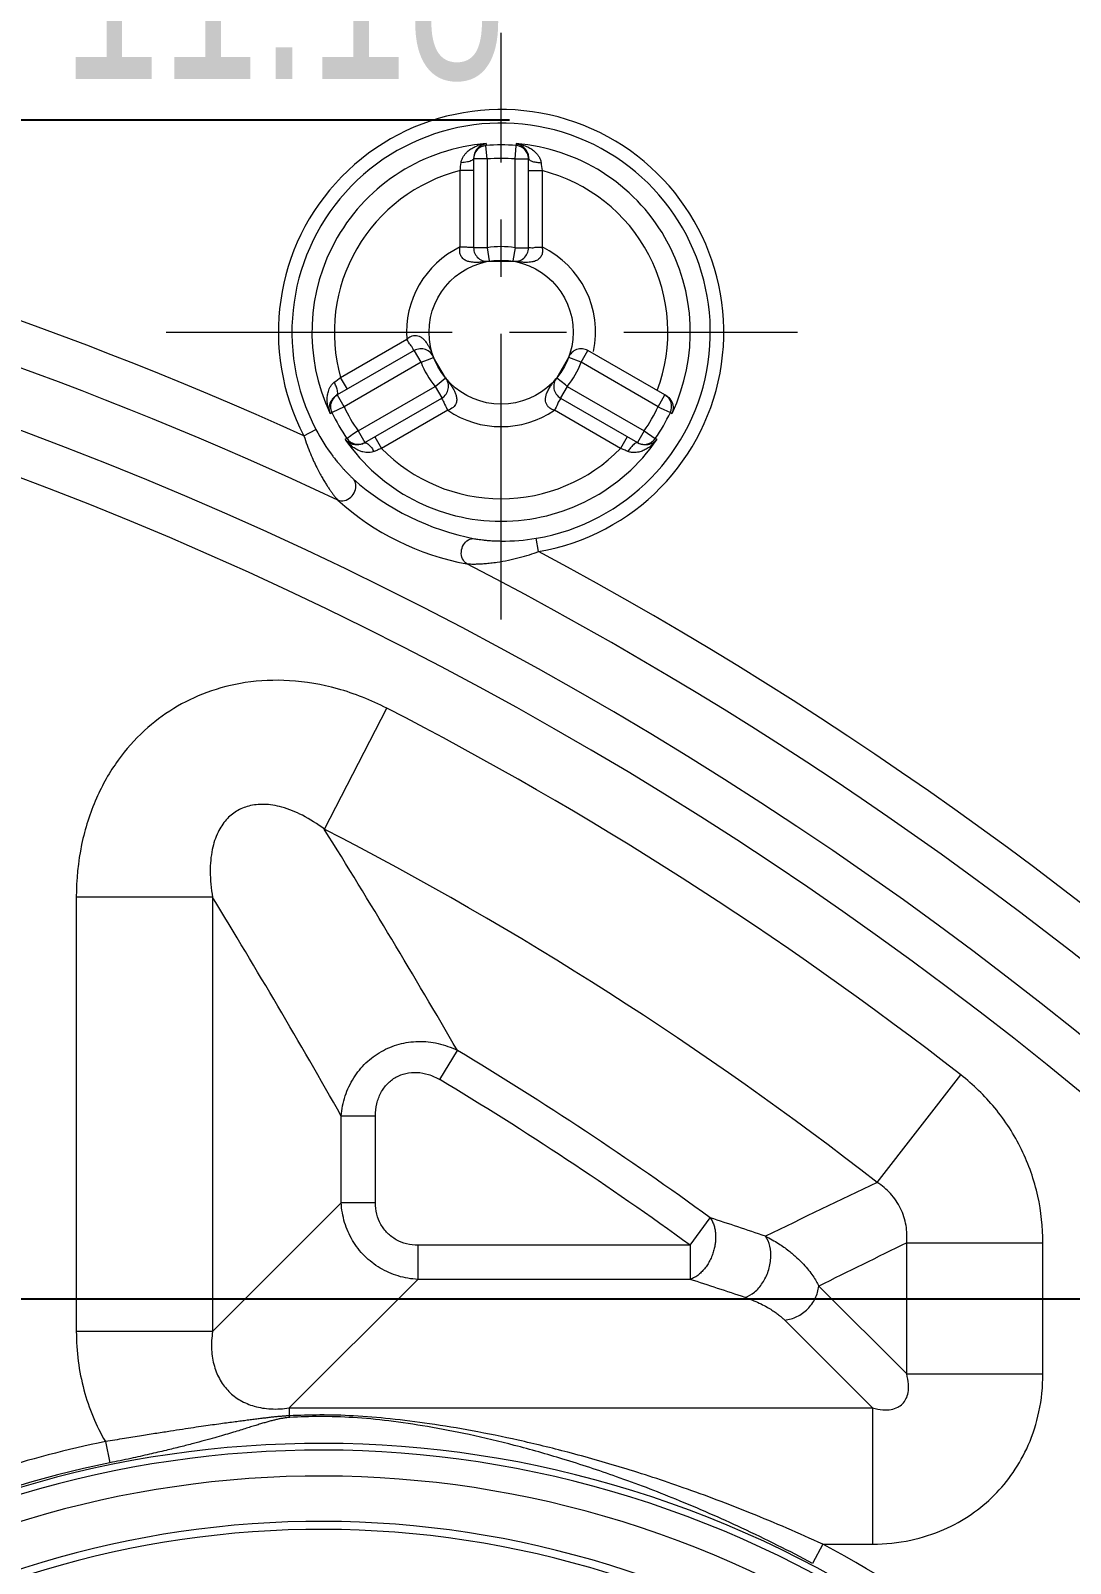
# Model space of a CAD drawing. Header units: millimetres. Extents: x 5536 to 6151, y 463 to 893.
# Drawn here: x 5769.21 to 5792.3, y 698.11 to 732.17 of the extents above; entities that cross this region are included whole.
import ezdxf

# ---------------------------------------------------------------- set-up
doc = ezdxf.new("R2010")
doc.units = ezdxf.units.MM
doc.header["$LTSCALE"] = 0.2
doc.linetypes.add('CENTER', pattern=[50.8, 31.75, -6.35, 6.35, -6.35])
doc.layers.get('0').update_dxf_attribs({"lineweight": 18})
doc.layers.add('poumianxian', color=2, linetype='Continuous', lineweight=18)
doc.layers.add('图层1', color=1, linetype='CENTER', lineweight=18)
doc.styles.add('標準', font='', dxfattribs={"width": 0.667})
doc.styles.get('標準').set_extended_font_data('pmingliu')
doc.dimstyles.new('11111111111', dxfattribs={"dimtxt": 4.5, "dimasz": 4.5, "dimexe": 1.25, "dimexo": 0.625, "dimtad": 1, "dimtoh": 1, "dimdsep": 46, "dimtxsty": '標準', "dimblk": '_CAXARROW', "dimcen": 0, "dimdle": 9, "dimclrd": 6, "dimclre": 6, "dimclrt": 2, "dimadec": 0, "dimazin": 0, "dimtfac": 0.707107, "dimtofl": 0, "dimtmove": 2, "dimatfit": 3, "dimfxl": 0, "dimfrac": 2, "dimtolj": 1, "dimarcsym": 0})
doc.dimstyles.new('222222', dxfattribs={"dimtxt": 4.5, "dimasz": 4.5, "dimexe": 1.25, "dimexo": 0.625, "dimtad": 1, "dimdsep": 46, "dimtxsty": '標準', "dimblk": '_CAXARROW', "dimcen": 0, "dimdle": 9, "dimclrd": 6, "dimclre": 6, "dimclrt": 2, "dimadec": 0, "dimazin": 0, "dimtfac": 0.707107, "dimtofl": 0, "dimtmove": 2, "dimatfit": 3, "dimfxl": 0, "dimfrac": 2, "dimtolj": 1, "dimarcsym": 0})
doc.dimstyles.new('ISO-25', dxfattribs={"dimtxt": 2.5, "dimasz": 2.5, "dimexe": 1.25, "dimexo": 0.625, "dimtad": 1, "dimdsep": 46, "dimtxsty": 'Standard', "dimblk": '_CAXARROW', "dimcen": 0, "dimdle": 5, "dimclrd": 4, "dimclre": 4, "dimclrt": 3, "dimadec": 0, "dimazin": 0, "dimtfac": 0.707107, "dimtofl": 0, "dimtmove": 2, "dimatfit": 3, "dimfxl": 0, "dimfrac": 2, "dimarcsym": 0})

# ---------------------------------------------------------------- blocks, each defined once
blk = doc.blocks.new('*X4')
at = {"layer": 'poumianxian'}
blk.add_hatch(color=6, dxfattribs=at).paths.add_polyline_path([(5815.182, 723.919), (5816.22, 722.836), (5812.452, 720.263)], flags=0)
at = {"layer": 'poumianxian', "color": 6, "lineweight": -2}
blk.add_line((5838.466, 745.204), (5815.701, 723.377), dxfattribs=at)
at = {"layer": 'poumianxian', "insert": (5828.219, 739.866), "char_height": 4.5, "width": 64.97647, "attachment_point": 5, "rotation": 43.7937, "style": '標準'}
blk.add_mtext('\\T1.004;%%C201.68%%P0.5', dxfattribs=at)
blk = doc.blocks.new('_CAXARROW')
blk.add_hatch(color=0).paths.add_polyline_path([(0, 0), (-1, 0.125), (-1, -0.125)], flags=0)
blk = doc.blocks.new('*X11')
at = {"layer": 'poumianxian'}
for points in [[(5855.245, 699.493), (5856.745, 699.493), (5855.995, 703.993)], [(5855.245, 648.974), (5856.745, 648.974), (5855.995, 644.474)]]:
    blk.add_hatch(color=6, dxfattribs=at).paths.add_polyline_path(points, flags=0)
at = {"layer": 'poumianxian', "color": 6, "lineweight": -2}
for p, q in [((5747.689, 703.993), (5857.245, 703.993)), ((5855.995, 699.493), (5855.995, 648.974)), ((5747.177, 644.474), (5857.245, 644.474))]:
    blk.add_line(p, q, dxfattribs=at)
at = {"layer": 'poumianxian', "color": 2, "insert": (5852.728, 674.233), "char_height": 4.5, "width": 49.57878, "attachment_point": 5, "rotation": 90, "style": '標準'}
blk.add_mtext('\\T1.004;59.52%%P0.3', dxfattribs=at)
blk = doc.blocks.new('*X36')
at = {"layer": 'poumianxian'}
for points in [[(5758.661, 730.941), (5758.661, 729.441), (5754.161, 730.191)], [(5760.838, 730.941), (5760.838, 729.441), (5765.338, 730.191)]]:
    blk.add_hatch(color=6, dxfattribs=at).paths.add_polyline_path(points, flags=0)
at = {"layer": 'poumianxian', "color": 6, "lineweight": -2}
for p, q in [((5754.161, 738.176), (5754.161, 728.941)), ((5765.338, 738.271), (5765.338, 728.941)), ((5758.661, 730.191), (5760.838, 730.191)), ((5765.338, 730.191), (5779.848, 730.191))]:
    blk.add_line(p, q, dxfattribs=at)
at = {"layer": 'poumianxian', "color": 2, "insert": (5774.843, 733.321), "char_height": 4.5, "width": 26.26613, "attachment_point": 5, "style": '標準'}
blk.add_mtext('\\T1.004;11.18', dxfattribs=at)
blk = doc.blocks.new('*X37')
at = {"layer": 'poumianxian'}
for points in [[(5805.644, 749.093), (5807.144, 749.093), (5806.394, 744.593)], [(5805.644, 733.426), (5807.144, 733.426), (5806.394, 737.926)]]:
    blk.add_hatch(color=6, dxfattribs=at).paths.add_polyline_path(points, flags=0)
at = {"layer": 'poumianxian', "color": 6, "lineweight": -2}
for p, q in [((5806.394, 749.093), (5806.394, 769.1)), ((5761.618, 744.593), (5807.644, 744.593)), ((5762.745, 737.926), (5807.644, 737.926)), ((5806.394, 733.426), (5806.394, 728.926))]:
    blk.add_line(p, q, dxfattribs=at)
at = {"layer": 'poumianxian', "color": 2, "insert": (5803.156, 761.347), "char_height": 4.5, "width": 42.76237, "attachment_point": 5, "rotation": 90, "style": '標準'}
blk.add_mtext('\\T1.004;6.67%%P0.1', dxfattribs=at)
blk = doc.blocks.new('*X78')
at = {"layer": 'poumianxian'}
blk.add_hatch(color=6, dxfattribs=at).paths.add_polyline_path([(5827.51, 710.522), (5828.348, 709.277), (5824.196, 707.386)], flags=0)
at = {"layer": 'poumianxian', "color": 6, "lineweight": -2}
blk.add_line((5850.063, 724.801), (5827.929, 709.899), dxfattribs=at)
at = {"layer": 'poumianxian', "color": 2, "insert": (5839.054, 721.293), "char_height": 4.5, "width": 64.97647, "attachment_point": 5, "rotation": 33.95, "style": '標準'}
blk.add_mtext('\\T1.004;%%C203.82%%P0.5', dxfattribs=at)

msp = doc.modelspace()

# ---------------------------------------------------------------- linework, layer by layer
for p, q in [((5779.325, 729.615), (5779.326, 729.621)), ((5779.35, 729.322), (5779.325, 729.615)), ((5779.326, 729.663), (5779.326, 729.621)), ((5779.971, 729.322), (5779.995, 729.615)), ((5779.995, 729.663), (5779.995, 729.621)), ((5779.05, 729.322), (5779.05, 727.348)), ((5779.35, 729.322), (5779.055, 729.322)), ((5779.35, 729.322), (5779.35, 727.348)), ((5779.971, 727.348), (5779.971, 729.322)), ((5779.971, 729.322), (5780.271, 729.322)), ((5780.271, 727.348), (5780.271, 729.322)), ((5778.75, 727.366), (5778.75, 729.063)), ((5779.05, 729.063), (5778.75, 729.063)), ((5780.271, 729.063), (5780.571, 729.063)), ((5780.571, 729.063), (5780.571, 727.366)), ((5779.35, 727.348), (5779.054, 727.348)), ((5779.35, 727.348), (5779.399, 727.056)), ((5779.971, 727.348), (5779.925, 727.056)), ((5779.971, 727.348), (5780.267, 727.348)), ((5779.399, 727.052), (5779.922, 727.052)), ((5779.925, 727.056), (5779.922, 727.052)), ((5776.097, 724.468), (5777.567, 725.316)), ((5777.732, 725.065), (5776.023, 724.078)), ((5777.882, 724.805), (5777.734, 725.062)), ((5777.882, 724.805), (5778.025, 724.859)), ((5778.025, 724.859), (5778.158, 724.911)), ((5778.158, 724.911), (5778.163, 724.911)), ((5778.424, 724.458), (5778.163, 724.911)), ((5781.158, 724.911), (5780.897, 724.458)), ((5781.439, 724.805), (5781.162, 724.909)), ((5781.439, 724.805), (5781.589, 725.065)), ((5783.299, 724.078), (5781.589, 725.065)), ((5777.882, 724.805), (5776.173, 723.818)), ((5783.149, 723.818), (5781.439, 724.805)), ((5776.247, 724.208), (5776.097, 724.468)), ((5776.483, 723.281), (5778.193, 724.268)), ((5778.193, 724.268), (5778.421, 724.455)), ((5778.193, 724.268), (5778.341, 724.011)), ((5780.899, 724.454), (5780.897, 724.458)), ((5781.09, 724.303), (5780.899, 724.454)), ((5781.129, 724.268), (5780.981, 724.011)), ((5781.129, 724.268), (5781.09, 724.303)), ((5781.129, 724.268), (5782.838, 723.281)), ((5776.173, 723.818), (5775.907, 723.692)), ((5776.173, 723.818), (5776.025, 724.074)), ((5776.633, 723.021), (5778.343, 724.008)), ((5780.979, 724.008), (5782.688, 723.021)), ((5783.149, 723.818), (5783.299, 724.078)), ((5783.149, 723.818), (5783.194, 723.794)), ((5775.866, 723.669), (5775.902, 723.69)), ((5778.477, 723.739), (5777.008, 722.891)), ((5782.314, 722.891), (5780.844, 723.739)), ((5783.194, 723.794), (5783.42, 723.69)), ((5783.42, 723.69), (5783.456, 723.669)), ((5775.283, 723.171), (5775.548, 723.31)), ((5776.326, 723.171), (5776.242, 723.113)), ((5776.361, 723.196), (5776.326, 723.171)), ((5776.483, 723.281), (5776.361, 723.196)), ((5776.483, 723.281), (5776.631, 723.024)), ((5776.858, 723.15), (5777.008, 722.891)), ((5782.464, 723.15), (5782.314, 722.891)), ((5782.838, 723.281), (5782.691, 723.024)), ((5782.838, 723.281), (5783.08, 723.114)), ((5776.236, 723.11), (5776.2, 723.09)), ((5776.242, 723.113), (5776.236, 723.11)), ((5783.122, 723.09), (5783.085, 723.11)), ((5780.494, 720.597), (5780.443, 720.893)), ((5775.735, 714.428), (5777.121, 717.117)), ((5770.227, 712.915), (5770.227, 703.268)), ((5773.253, 712.915), (5770.227, 712.915)), ((5773.253, 712.915), (5773.253, 703.268)), ((5778.3, 708.863), (5778.689, 709.511)), ((5788.012, 706.579), (5789.871, 708.966)), ((5776.111, 706.126), (5776.111, 708.052)), ((5776.868, 708.052), (5776.111, 708.052)), ((5776.868, 706.126), (5776.868, 708.052)), ((5776.111, 706.126), (5773.253, 703.268)), ((5776.868, 706.126), (5776.111, 706.126)), ((5783.86, 705.181), (5784.305, 705.792)), ((5777.813, 705.181), (5777.813, 704.424)), ((5783.86, 705.181), (5777.813, 705.181)), ((5783.86, 705.181), (5783.86, 704.424)), ((5788.669, 702.322), (5788.669, 705.236)), ((5788.669, 705.236), (5791.694, 705.236)), ((5791.694, 702.322), (5791.694, 705.236)), ((5777.813, 704.424), (5774.955, 701.566)), ((5783.86, 704.424), (5777.813, 704.424)), ((5786.717, 704.274), (5788.669, 702.322)), ((5785.96, 703.518), (5787.912, 701.566)), ((5773.253, 703.268), (5770.227, 703.268)), ((5788.669, 702.322), (5791.694, 702.322)), ((5774.955, 701.566), (5774.955, 701.391)), ((5774.955, 701.566), (5787.912, 701.566)), ((5787.912, 701.566), (5787.912, 698.54)), ((5770.872, 700.819), (5770.969, 700.346)), ((5786.804, 698.54), (5786.578, 698.113)), ((5786.804, 698.54), (5787.912, 698.54))]:
    msp.add_line(p, q)
msp.add_circle((5779.661, 725.474), 1.6)
for centre, radius, start, end in [((5739.661, 650.474), 100.358, 48.65438, 78.31874), ((5739.661, 650.474), 100.058, 48.65035, 78.29445), ((5739.661, 650.474), 101.608, 285.36306, 61.55753), ((5739.661, 650.474), 101.908, 285.36306, 61.55753), ((5739.661, 650.474), 100.842, 285.48267, 61.32151), ((5739.661, 650.474), 100.543, 285.48267, 61.32151), ((5739.661, 644.474), 86.384, 65.64638, 114.35361), ((5779.661, 725.474), 4.947, 279.6936, 207.7434), ((5779.661, 725.474), 4.647, 279.6936, 207.7436), ((5739.661, 644.474), 85.399, 64.78996, 88.86889), ((5779.661, 725.474), 4.203, 94.5625, 205.4375), ((5779.348, 729.322), 0.298, 94.5824, 179.9669), ((5779.379, 729.342), 0.325, 115.9694, 175.2873), ((5779.403, 728.898), 0.768, 106.888, 110.249), ((5779.409, 728.879), 0.788, 95.9863, 106.8687), ((5779.661, 725.474), 4.161, 85.3882, 94.6118), ((5779.661, 725.474), 4.203, 334.5625, 85.4375), ((5779.971, 729.324), 0.298, 76.9161, 85.361), ((5779.661, 725.474), 3.861, 85.3882, 94.6118), ((5779.973, 729.322), 0.299, 0.0112, 6.0052), ((5779.661, 725.474), 3.703, 104.2336, 195.7657), ((5767.929, 730.554), 10.924, 352.1558, 353.0946), ((5780.569, 730.034), 0.794, 264.9751, 268.5237), ((5791.116, 730.518), 10.644, 186.8931, 187.8565), ((5779.661, 725.474), 3.703, 339.489, 75.7657), ((5739.661, 644.474), 84.082, 2.75328, 87.82582), ((5739.661, 644.474), 83.097, 2.75328, 87.82582), ((5779.661, 725.474), 2.1, 115.6931, 184.307), ((5779.35, 727.348), 0.3, 180, 279.4039), ((5779.661, 725.474), 1.9, 80.5961, 99.4039), ((5779.971, 727.348), 0.3, 260.5961, 0), ((5779.661, 725.474), 2.1, 348.1456, 64.3069), ((5777.882, 724.805), 0.3, 20.5961, 120), ((5781.439, 724.805), 0.3, 60, 159.4039), ((5779.661, 725.474), 1.9, 200.5961, 219.4039), ((5779.661, 725.474), 1.9, 320.5961, 339.4039), ((5769.565, 732.872), 10.644, 306.8931, 307.8565), ((5775.257, 723.98), 0.794, 24.9751, 28.5237), ((5778.193, 724.268), 0.3, 300, 39.4039), ((5781.129, 724.268), 0.3, 140.5961, 240), ((5776.172, 723.819), 0.3, 120.0385, 188.9065), ((5779.661, 725.474), 3.861, 205.3882, 214.6118), ((5779.661, 725.474), 3.861, 325.3882, 334.6118), ((5783.149, 723.818), 0.3, 334.5885, 59.9833), ((5779.661, 725.474), 4.161, 205.3882, 214.6118), ((5779.661, 725.474), 2.1, 235.6928, 304.3069), ((5779.661, 725.474), 4.161, 325.3882, 334.6118), ((5779.353, 725.314), 4.301, 207.7682, 217.0871), ((5779.661, 725.474), 4.203, 214.5625, 325.4375), ((5776.484, 723.279), 0.298, 214.5824, 299.9677), ((5776.459, 723.292), 0.322, 289.2876, 299.9599), ((5776.165, 722.407), 0.794, 31.4764, 35.0249), ((5781.342, 712.264), 11.477, 112.6711, 113.0841), ((5780.98, 713.13), 10.538, 112.1465, 112.6699), ((5779.661, 725.474), 3.703, 224.2336, 315.7664), ((5778.443, 713.374), 10.274, 67.3751, 67.8651), ((5777.93, 712.151), 11.6, 66.9133, 67.3634), ((5783.156, 722.407), 0.794, 144.9751, 148.5237), ((5782.838, 723.28), 0.3, 240.0316, 300.9785), ((5782.864, 723.294), 0.324, 240.0865, 257.354), ((5780.126, 726.416), 5.631, 228.219, 259.2182), ((5779.971, 726.102), 5.876, 227.949, 259.488), ((5779.721, 725.13), 4.298, 269.1956, 279.6722), ((5739.661, 644.474), 86.384, 1.13097, 61.7908), ((5739.661, 644.474), 85.399, 1.13094, 62.64721), ((5739.661, 644.474), 81.734, 52.09776, 62.72081), ((5625.011, 620.512), 177.589, 30.07635, 31.92707), ((5739.661, 644.474), 78.708, 52.09772, 62.72083), ((5623.923, 621.866), 174.898, 29.52351, 31.37166), ((5739.661, 644.474), 75.849, 53.94255, 59.03252), ((5739.661, 644.474), 75.093, 53.94255, 59.03251), ((5942.328, 383.722), 357.841, 115.54642, 115.98702), ((5734.639, 554.707), 159.04, 71.33599, 71.80265), ((5942.383, 390.79), 350.006, 116.05134, 116.40759), ((5734.779, 553.63), 158.581, 71.50714, 71.97095), ((5775.661, 677.474), 23.304, 0, 205), ((5775.661, 677.474), 23.832, 101.5914, 114.1031), ((5775.661, 677.474), 23.349, 101.5918, 190.8017), ((5775.661, 677.474), 23.155, 0, 205), ((5775.661, 677.474), 22.578, 0, 205), ((5775.661, 677.474), 21.57, 0, 205), ((5775.661, 677.474), 21.393, 0, 205), ((5775.661, 677.474), 23.832, 40.6703, 62.123)]:
    msp.add_arc(centre, radius, start, end)
for points, knots in [([(5778.929, 729.5), (5778.942, 729.51), (5778.968, 729.531), (5779.012, 729.56), (5779.062, 729.587), (5779.104, 729.606), (5779.13, 729.616), (5779.137, 729.619)], [0, 0, 0, 0, 14759.429497, 30818.766297, 48267.186038, 67180.468825, 73827.041693, 73827.041693, 73827.041693, 73827.041693]), ([(5779.237, 729.635), (5779.241, 729.637), (5779.256, 729.644), (5779.286, 729.655), (5779.313, 729.661), (5779.326, 729.663)], [0, 0, 0, 0, 6391.698475, 26325.409857, 47519.598419, 47519.598419, 47519.598419, 47519.598419]), ([(5779.995, 729.663), (5780.008, 729.661), (5780.034, 729.655), (5780.071, 729.642), (5780.103, 729.626), (5780.13, 729.608), (5780.155, 729.589), (5780.177, 729.568), (5780.198, 729.545), (5780.217, 729.518), (5780.236, 729.486), (5780.253, 729.447), (5780.267, 729.397), (5780.271, 729.359), (5780.271, 729.338)], [0, 0, 0, 0, 14632.599419, 28436.776559, 41167.295357, 52858.167068, 63866.861508, 74605.461277, 85531.713496, 97145.863476, 110039.862375, 125012.785889, 143251.351011, 165599.035569, 165599.035569, 165599.035569, 165599.035569]), ([(5779.995, 729.663), (5780.02, 729.66), (5780.068, 729.653), (5780.136, 729.636), (5780.197, 729.615), (5780.25, 729.592), (5780.298, 729.567), (5780.341, 729.539), (5780.382, 729.509), (5780.422, 729.474), (5780.46, 729.433), (5780.498, 729.382), (5780.531, 729.318), (5780.545, 729.268), (5780.548, 729.24)], [0, 0, 0, 0, 16828.040312, 32502.076233, 46716.775215, 59522.200621, 71329.352912, 82586.040087, 93751.899377, 105280.362707, 117645.098229, 131409.956852, 147311.888238, 165601.309081, 165601.309081, 165601.309081, 165601.309081]), ([(5780.27, 729.353), (5780.267, 729.375), (5780.255, 729.431), (5780.208, 729.517), (5780.129, 729.584), (5780.066, 729.608), (5780.039, 729.614)], [0, 0, 0, 0, 10660.920055, 27841.03223, 46690.394883, 60341.295291, 60341.295291, 60341.295291, 60341.295291]), ([(5778.773, 729.24), (5778.775, 729.257), (5778.783, 729.292), (5778.804, 729.345), (5778.835, 729.398), (5778.877, 729.451), (5778.911, 729.484), (5778.929, 729.5)], [0, 0, 0, 0, 12132.711524, 25518.356128, 40301.117444, 56472.922789, 73825.322682, 73825.322682, 73825.322682, 73825.322682]), ([(5779.05, 729.338), (5779.05, 729.318), (5778.999, 729.275), (5778.904, 729.252), (5778.82, 729.242), (5778.773, 729.24)], [0, 0, 0, 0, 9179.364594, 25681.887426, 47517.639897, 47517.639897, 47517.639897, 47517.639897]), ([(5780.271, 729.338), (5780.271, 729.318), (5780.322, 729.275), (5780.402, 729.255), (5780.469, 729.246), (5780.499, 729.243)], [0, 0, 0, 0, 10930.428734, 30580.810278, 47529.649452, 47529.649452, 47529.649452, 47529.649452]), ([(5779.399, 727.052), (5779.362, 727.046), (5779.292, 727.036), (5779.192, 727.026), (5779.103, 727.023), (5779.021, 727.027), (5778.942, 727.039), (5778.861, 727.068), (5778.782, 727.129), (5778.734, 727.237), (5778.74, 727.323), (5778.751, 727.366)], [0, 0, 0, 0, 16177.217034, 30589.262431, 43131.820788, 54454.779336, 65653.925382, 77581.211875, 91096.202912, 107195.542542, 126466.559863, 126466.559863, 126466.559863, 126466.559863]), ([(5779.05, 727.348), (5779.05, 727.362), (5778.97, 727.344), (5778.896, 727.368), (5778.8, 727.364), (5778.75, 727.366)], [0, 0, 0, 0, 6421.33697, 23800.026599, 47523.511254, 47523.511254, 47523.511254, 47523.511254]), ([(5780.271, 727.348), (5780.271, 727.362), (5780.352, 727.34), (5780.425, 727.368), (5780.521, 727.364), (5780.571, 727.366)], [0, 0, 0, 0, 6403.266199, 23779.035441, 47535.702884, 47535.702884, 47535.702884, 47535.702884]), ([(5780.571, 727.366), (5780.575, 727.35), (5780.581, 727.319), (5780.582, 727.271), (5780.577, 727.227), (5780.564, 727.185), (5780.545, 727.148), (5780.518, 727.116), (5780.486, 727.088), (5780.446, 727.064), (5780.41, 727.05), (5780.388, 727.044), (5780.382, 727.043)], [0, 0, 0, 0, 16158.141074, 31744.27449, 46640.026868, 60679.30461, 74195.003178, 87756.37557, 101821.649394, 116826.947192, 133353.633233, 139318.861594, 139318.861594, 139318.861594, 139318.861594]), ([(5780.382, 727.043), (5780.37, 727.039), (5780.336, 727.032), (5780.278, 727.025), (5780.204, 727.023), (5780.12, 727.027), (5780.025, 727.037), (5779.958, 727.046), (5779.922, 727.052)], [0, 0, 0, 0, 7201.073188, 19292.134405, 33095.307523, 48691.759667, 66393.667272, 86672.675903, 86672.675903, 86672.675903, 86672.675903]), ([(5777.567, 725.316), (5777.58, 725.329), (5777.609, 725.353), (5777.659, 725.382), (5777.717, 725.4), (5777.78, 725.403), (5777.844, 725.386), (5777.905, 725.35), (5777.961, 725.296), (5778.001, 725.244), (5778.022, 725.21), (5778.028, 725.2)], [0, 0, 0, 0, 12459.137249, 25316.641285, 38632.245295, 52568.370414, 67122.617527, 82378.066554, 99332.29767, 119089.099983, 126453.012304, 126453.012304, 126453.012304, 126453.012304]), ([(5777.732, 725.065), (5777.72, 725.058), (5777.699, 725.139), (5777.638, 725.188), (5777.594, 725.274), (5777.567, 725.316)], [0, 0, 0, 0, 6401.064607, 23770.860705, 47519.357195, 47519.357195, 47519.357195, 47519.357195]), ([(5778.028, 725.2), (5778.04, 725.18), (5778.071, 725.125), (5778.117, 725.028), (5778.148, 724.951), (5778.163, 724.911)], [0, 0, 0, 0, 10545.205947, 28172.17276, 47522.670229, 47522.670229, 47522.670229, 47522.670229]), ([(5775.866, 723.669), (5775.855, 723.692), (5775.838, 723.737), (5775.818, 723.805), (5775.806, 723.867), (5775.8, 723.925), (5775.798, 723.979), (5775.8, 724.03), (5775.806, 724.081), (5775.816, 724.133), (5775.833, 724.187), (5775.858, 724.245), (5775.896, 724.306), (5775.933, 724.342), (5775.955, 724.359)], [0, 0, 0, 0, 16821.359582, 32489.172864, 46698.228604, 59498.570268, 71301.035109, 82553.253378, 93714.679808, 105238.566343, 117598.393039, 131357.787009, 147253.405322, 165535.565264, 165535.565264, 165535.565264, 165535.565264]), ([(5776.009, 724.07), (5776.026, 724.08), (5776.038, 724.146), (5776.015, 724.225), (5775.99, 724.287), (5775.977, 724.315)], [0, 0, 0, 0, 10925.452124, 30566.886858, 47508.009242, 47508.009242, 47508.009242, 47508.009242]), ([(5778.424, 724.458), (5778.448, 724.429), (5778.492, 724.373), (5778.551, 724.291), (5778.598, 724.216), (5778.636, 724.143), (5778.664, 724.068), (5778.68, 723.984), (5778.667, 723.885), (5778.597, 723.789), (5778.52, 723.752), (5778.477, 723.739)], [0, 0, 0, 0, 16179.073542, 30592.772876, 43136.770625, 54461.028589, 65661.459851, 77590.115123, 91106.657154, 107207.84436, 126481.073218, 126481.073218, 126481.073218, 126481.073218]), ([(5780.845, 723.739), (5780.827, 723.744), (5780.791, 723.757), (5780.741, 723.786), (5780.696, 723.827), (5780.663, 723.88), (5780.645, 723.944), (5780.646, 724.015), (5780.664, 724.09), (5780.699, 724.173), (5780.738, 724.239), (5780.764, 724.279), (5780.771, 724.29)], [0, 0, 0, 0, 11513.379617, 23394.886258, 35699.719069, 48577.969968, 62027.422003, 76124.848554, 91792.104734, 110049.192395, 131503.568514, 139356.194517, 139356.194517, 139356.194517, 139356.194517]), ([(5780.771, 724.29), (5780.786, 724.312), (5780.826, 724.369), (5780.869, 724.425), (5780.897, 724.458)], [0, 0, 0, 0, 13016.759682, 34042.782384, 34042.782384, 34042.782384, 34042.782384]), ([(5775.866, 723.669), (5775.861, 723.681), (5775.853, 723.707), (5775.846, 723.745), (5775.844, 723.78), (5775.845, 723.813), (5775.85, 723.844), (5775.857, 723.874), (5775.867, 723.903), (5775.88, 723.934), (5775.896, 723.961), (5775.908, 723.979), (5775.913, 723.986)], [0, 0, 0, 0, 17019.81612, 33076.058106, 47883.481068, 61481.645114, 74286.338936, 86776.873848, 99485.675491, 112994.6011, 127992.174966, 139235.244068, 139235.244068, 139235.244068, 139235.244068]), ([(5775.913, 723.986), (5775.916, 723.99), (5775.93, 724.007), (5775.96, 724.038), (5775.991, 724.06), (5776.009, 724.07)], [0, 0, 0, 0, 5499.749433, 24377.357278, 47508.059865, 47508.059865, 47508.059865, 47508.059865]), ([(5778.343, 724.008), (5778.331, 724.001), (5778.387, 723.941), (5778.403, 723.865), (5778.454, 723.783), (5778.477, 723.739)], [0, 0, 0, 0, 6422.067938, 23802.735876, 47528.92108, 47528.92108, 47528.92108, 47528.92108]), ([(5780.979, 724.008), (5780.991, 724.001), (5780.932, 723.942), (5780.919, 723.865), (5780.867, 723.783), (5780.844, 723.739)], [0, 0, 0, 0, 6405.312179, 23786.634447, 47550.889954, 47550.889954, 47550.889954, 47550.889954]), ([(5783.322, 724.065), (5783.366, 724.039), (5783.441, 723.966), (5783.475, 723.867), (5783.479, 723.818)], [0, 0, 0, 0, 17337.66232, 34059.588573, 34059.588573, 34059.588573, 34059.588573]), ([(5775.283, 723.171), (5775.305, 723.102), (5775.35, 722.969), (5775.422, 722.781), (5775.494, 722.616), (5775.562, 722.474), (5775.625, 722.352), (5775.683, 722.248), (5775.736, 722.159), (5775.784, 722.081), (5775.829, 722.012), (5775.873, 721.949), (5775.916, 721.889), (5775.957, 721.834), (5775.997, 721.784), (5776.023, 721.753), (5776.035, 721.739)], [0, 0, 0, 0, 25717.336396, 49667.000931, 70902.874963, 89396.443111, 105483.701208, 119397.13748, 131444.176945, 142056.798382, 151666.553285, 160633.914528, 169245.772719, 177563.589824, 185284.339249, 191845.488722, 191845.488722, 191845.488722, 191845.488722]), ([(5776.329, 722.994), (5776.317, 722.999), (5776.287, 723.013), (5776.242, 723.044), (5776.213, 723.073), (5776.2, 723.09)], [0, 0, 0, 0, 11197.318633, 28942.217293, 47513.805115, 47513.805115, 47513.805115, 47513.805115]), ([(5776.357, 722.928), (5776.328, 722.95), (5776.272, 723), (5776.223, 723.058), (5776.2, 723.09)], [0, 0, 0, 0, 16412.746547, 34017.906363, 34017.906363, 34017.906363, 34017.906363]), ([(5776.565, 722.988), (5776.556, 722.985), (5776.531, 722.977), (5776.491, 722.97), (5776.445, 722.969), (5776.396, 722.974), (5776.357, 722.984), (5776.335, 722.992), (5776.329, 722.994)], [0, 0, 0, 0, 10857.734249, 27053.376823, 43661.777875, 61192.325664, 80020.066345, 86639.426015, 86639.426015, 86639.426015, 86639.426015]), ([(5776.842, 722.822), (5776.824, 722.814), (5776.786, 722.802), (5776.724, 722.795), (5776.658, 722.798), (5776.588, 722.811), (5776.514, 722.836), (5776.435, 722.874), (5776.383, 722.908), (5776.357, 722.928)], [0, 0, 0, 0, 11280.931375, 23240.379682, 35780.340168, 49311.818455, 64308.942885, 81170.087028, 100139.642824, 100139.642824, 100139.642824, 100139.642824]), ([(5776.619, 723.013), (5776.637, 723.023), (5776.699, 723), (5776.756, 722.941), (5776.798, 722.888), (5776.815, 722.863)], [0, 0, 0, 0, 10927.606943, 30572.926045, 47517.433055, 47517.433055, 47517.433055, 47517.433055]), ([(5783.122, 723.09), (5783.107, 723.069), (5783.076, 723.031), (5783.027, 722.981), (5782.979, 722.939), (5782.932, 722.904), (5782.887, 722.876), (5782.841, 722.852), (5782.794, 722.831), (5782.745, 722.815), (5782.689, 722.802), (5782.627, 722.795), (5782.555, 722.798), (5782.504, 722.811), (5782.479, 722.822)], [0, 0, 0, 0, 16844.361084, 32533.598533, 46762.083736, 59579.928559, 71398.532077, 82666.136624, 93842.825186, 105382.469455, 117759.196981, 131537.405539, 147454.759504, 165761.91845, 165761.91845, 165761.91845, 165761.91845]), ([(5782.702, 723.013), (5782.685, 723.023), (5782.622, 723), (5782.565, 722.941), (5782.524, 722.888), (5782.506, 722.863)], [0, 0, 0, 0, 10939.293784, 30605.612629, 47568.198043, 47568.198043, 47568.198043, 47568.198043]), ([(5783.122, 723.09), (5783.113, 723.079), (5783.095, 723.059), (5783.066, 723.035), (5783.036, 723.015), (5783.006, 723), (5782.977, 722.988), (5782.948, 722.979), (5782.918, 722.973), (5782.885, 722.969), (5782.848, 722.969), (5782.817, 722.973), (5782.798, 722.976), (5782.793, 722.978)], [0, 0, 0, 0, 17121.782045, 33274.217185, 48170.351607, 61849.982421, 74731.389344, 87296.755184, 100081.695446, 113671.553192, 128758.977706, 146278.977139, 152936.33959, 152936.33959, 152936.33959, 152936.33959]), ([(5775.923, 722.721), (5775.93, 722.711), (5775.958, 722.674), (5776.004, 722.615), (5776.061, 722.547), (5776.112, 722.487), (5776.16, 722.433), (5776.206, 722.383), (5776.251, 722.337), (5776.294, 722.293), (5776.335, 722.253), (5776.362, 722.228), (5776.374, 722.217)], [0, 0, 0, 0, 7568.40565, 28291.447721, 46381.29006, 62430.711658, 77056.127555, 90784.607067, 104044.337525, 116926.953131, 128959.016188, 139253.0765, 139253.0765, 139253.0765, 139253.0765]), ([(5776.035, 721.739), (5776.081, 721.722), (5776.19, 721.72), (5776.331, 721.797), (5776.426, 721.93), (5776.45, 722.087), (5776.407, 722.183), (5776.374, 722.217)], [0, 0, 0, 0, 14222.534073, 29601.781722, 45285.980919, 60133.468096, 73827.541547, 73827.541547, 73827.541547, 73827.541547]), ([(5778.899, 720.325), (5778.858, 720.351), (5778.79, 720.436), (5778.766, 720.595), (5778.813, 720.751), (5778.923, 720.866), (5779.026, 720.889), (5779.073, 720.884)], [0, 0, 0, 0, 14230.290239, 29617.720281, 45310.30758, 60165.9493, 73867.770681, 73867.770681, 73867.770681, 73867.770681]), ([(5779.073, 720.884), (5779.087, 720.882), (5779.12, 720.876), (5779.177, 720.867), (5779.249, 720.858), (5779.334, 720.849), (5779.432, 720.841), (5779.542, 720.835), (5779.62, 720.833), (5779.661, 720.832)], [0, 0, 0, 0, 7258.127266, 17104.225417, 29481.299374, 44095.100537, 60713.398861, 79371.041286, 100200.340475, 100200.340475, 100200.340475, 100200.340475]), ([(5779.571, 720.363), (5779.656, 720.375), (5779.822, 720.405), (5780.061, 720.461), (5780.284, 720.525), (5780.426, 720.573), (5780.494, 720.597)], [0, 0, 0, 0, 16353.240435, 31914.152967, 46624.745, 60377.803767, 60377.803767, 60377.803767, 60377.803767]), ([(5778.899, 720.325), (5778.915, 720.324), (5778.952, 720.322), (5779.017, 720.321), (5779.099, 720.321), (5779.196, 720.325), (5779.308, 720.332), (5779.435, 720.344), (5779.524, 720.356), (5779.571, 720.363)], [0, 0, 0, 0, 7065.286516, 16714.046689, 28924.302219, 43444.888302, 60089.004482, 78942.645446, 100201.150925, 100201.150925, 100201.150925, 100201.150925]), ([(5777.121, 717.117), (5776.773, 717.297), (5776.068, 717.578), (5774.996, 717.763), (5774.007, 717.722), (5773.135, 717.499), (5772.376, 717.132), (5771.705, 716.625), (5771.111, 715.954), (5770.626, 715.098), (5770.3, 714.063), (5770.227, 713.308), (5770.227, 712.915)], [0, 0, 0, 0, 16603.027461, 31869.773648, 45726.135114, 58187.804615, 69705.631851, 81199.797353, 93591.833442, 107355.405606, 122554.250961, 139193.12048, 139193.12048, 139193.12048, 139193.12048]), ([(5775.735, 714.428), (5775.581, 714.544), (5775.281, 714.738), (5774.824, 714.926), (5774.415, 714.995), (5774.067, 714.961), (5773.777, 714.841), (5773.538, 714.639), (5773.349, 714.347), (5773.225, 713.954), (5773.184, 713.462), (5773.22, 713.106), (5773.253, 712.915)], [0, 0, 0, 0, 19126.258394, 35349.233318, 48787.447768, 59919.889236, 69719.110286, 79490.081197, 90540.218888, 103870.80763, 120028.918123, 139266.946313, 139266.946313, 139266.946313, 139266.946313]), ([(5776.111, 708.052), (5776.122, 708.204), (5776.18, 708.501), (5776.37, 708.906), (5776.646, 709.245), (5776.993, 709.502), (5777.392, 709.667), (5777.824, 709.73), (5778.269, 709.684), (5778.554, 709.58), (5778.689, 709.511)], [0, 0, 0, 0, 14686.422177, 28932.275734, 42829.247443, 56531.970609, 70238.457035, 84139.331078, 98384.489693, 113060.521728, 113060.521728, 113060.521728, 113060.521728]), ([(5776.868, 708.052), (5776.868, 708.145), (5776.888, 708.325), (5776.98, 708.573), (5777.127, 708.777), (5777.319, 708.926), (5777.546, 709.014), (5777.796, 709.034), (5778.055, 708.986), (5778.22, 708.911), (5778.3, 708.863)], [0, 0, 0, 0, 15418.576576, 29831.65046, 43422.246038, 56554.465912, 69680.244795, 83262.207729, 97664.600093, 113078.088672, 113078.088672, 113078.088672, 113078.088672]), ([(5791.694, 705.236), (5791.694, 705.584), (5791.617, 706.3), (5791.258, 707.329), (5790.667, 708.248), (5790.147, 708.752), (5789.871, 708.966)], [0, 0, 0, 0, 14731.891841, 30190.144888, 45743.684135, 60555.198306, 60555.198306, 60555.198306, 60555.198306]), ([(5788.669, 705.236), (5788.68, 705.364), (5788.671, 705.628), (5788.551, 706.009), (5788.325, 706.339), (5788.121, 706.509), (5788.012, 706.579)], [0, 0, 0, 0, 14906.633162, 30183.258092, 45553.90975, 60535.754175, 60535.754175, 60535.754175, 60535.754175]), ([(5777.813, 704.424), (5777.665, 704.431), (5777.372, 704.481), (5776.966, 704.66), (5776.617, 704.931), (5776.346, 705.279), (5776.168, 705.685), (5776.118, 705.979), (5776.111, 706.126)], [0, 0, 0, 0, 14612.875856, 29048.641737, 43384.609481, 57718.642918, 72153.463682, 86754.714706, 86754.714706, 86754.714706, 86754.714706]), ([(5777.813, 705.181), (5777.729, 705.181), (5777.561, 705.201), (5777.328, 705.295), (5777.131, 705.444), (5776.982, 705.641), (5776.888, 705.874), (5776.868, 706.042), (5776.868, 706.126)], [0, 0, 0, 0, 14837.103609, 29227.331474, 43374.451615, 57536.632723, 71942.556808, 86761.12365, 86761.12365, 86761.12365, 86761.12365]), ([(5784.305, 705.792), (5784.325, 705.765), (5784.358, 705.708), (5784.392, 705.619), (5784.413, 705.53), (5784.424, 705.444), (5784.427, 705.358), (5784.423, 705.27), (5784.411, 705.178), (5784.389, 705.08), (5784.357, 704.976), (5784.313, 704.872), (5784.26, 704.772), (5784.198, 704.681), (5784.128, 704.599), (5784.05, 704.527), (5783.961, 704.466), (5783.895, 704.436), (5783.86, 704.424)], [0, 0, 0, 0, 13588.710281, 26619.144612, 38905.249958, 50564.211991, 62006.860695, 73731.133721, 86186.360482, 99754.334985, 114626.841265, 130328.858641, 145864.710435, 160677.514159, 175058.984216, 189350.225781, 203842.179686, 218781.167971, 218781.167971, 218781.167971, 218781.167971]), ([(5785.079, 704.022), (5785.155, 704.046), (5785.305, 704.136), (5785.48, 704.343), (5785.605, 704.603), (5785.662, 704.886), (5785.646, 705.156), (5785.58, 705.318), (5785.534, 705.383)], [0, 0, 0, 0, 12914.232035, 27629.699648, 43449.881113, 59269.588974, 73983.809483, 86896.572848, 86896.572848, 86896.572848, 86896.572848]), ([(5785.534, 705.383), (5785.633, 705.333), (5785.81, 705.233), (5786.041, 705.07), (5786.225, 704.915), (5786.371, 704.769), (5786.488, 704.634), (5786.582, 704.507), (5786.657, 704.389), (5786.698, 704.312), (5786.717, 704.274)], [0, 0, 0, 0, 22803.463798, 41957.839387, 58250.373596, 72273.173453, 84467.120869, 95181.010196, 104707.566912, 113293.882009, 113293.882009, 113293.882009, 113293.882009]), ([(5785.96, 703.518), (5786.054, 703.528), (5786.242, 703.583), (5786.48, 703.754), (5786.651, 703.992), (5786.707, 704.18), (5786.717, 704.274)], [0, 0, 0, 0, 14951.827796, 30261.280371, 45570.732944, 60522.56074, 60522.56074, 60522.56074, 60522.56074]), ([(5785.079, 704.022), (5785.145, 704), (5785.265, 703.955), (5785.428, 703.882), (5785.561, 703.812), (5785.672, 703.745), (5785.763, 703.684), (5785.84, 703.626), (5785.905, 703.571), (5785.943, 703.535), (5785.96, 703.518)], [0, 0, 0, 0, 23135.241127, 42601.758541, 59098.909099, 73199.397953, 85341.503527, 95879.236637, 105111.998701, 113292.959037, 113292.959037, 113292.959037, 113292.959037]), ([(5770.227, 703.268), (5770.227, 703.046), (5770.255, 702.607), (5770.381, 701.969), (5770.584, 701.369), (5770.769, 700.996), (5770.872, 700.82)], [0, 0, 0, 0, 15700.971206, 30988.81703, 45881.697916, 60349.536758, 60349.536758, 60349.536758, 60349.536758]), ([(5773.253, 703.268), (5773.233, 703.133), (5773.218, 702.871), (5773.276, 702.5), (5773.408, 702.18), (5773.607, 701.92), (5773.867, 701.721), (5774.187, 701.589), (5774.558, 701.531), (5774.82, 701.546), (5774.955, 701.566)], [0, 0, 0, 0, 16083.308217, 30738.274333, 44086.233632, 56544.103051, 68988.740604, 82325.219416, 96979.869622, 113052.516349, 113052.516349, 113052.516349, 113052.516349]), ([(5787.912, 701.566), (5787.986, 701.545), (5788.124, 701.519), (5788.315, 701.525), (5788.466, 701.572), (5788.581, 701.654), (5788.663, 701.769), (5788.71, 701.92), (5788.716, 702.111), (5788.689, 702.248), (5788.669, 702.322)], [0, 0, 0, 0, 18685.579994, 33759.224067, 46014.646607, 56734.560601, 67432.552942, 79660.322929, 94713.482895, 113370.172997, 113370.172997, 113370.172997, 113370.172997]), ([(5787.912, 698.54), (5788.196, 698.54), (5788.74, 698.596), (5789.483, 698.833), (5790.108, 699.181), (5790.626, 699.612), (5791.056, 700.13), (5791.402, 700.754), (5791.639, 701.496), (5791.694, 702.039), (5791.694, 702.322)], [0, 0, 0, 0, 16188.669132, 30934.326333, 44276.673855, 56760.155468, 69221.731471, 82523.713905, 97232.451591, 113404.569896, 113404.569896, 113404.569896, 113404.569896]), ([(5774.955, 701.391), (5774.926, 701.39), (5774.867, 701.387), (5774.775, 701.38), (5774.679, 701.371), (5774.58, 701.361), (5774.477, 701.349), (5774.371, 701.336), (5774.261, 701.322), (5774.144, 701.307), (5774.022, 701.291), (5773.89, 701.274), (5773.749, 701.256), (5773.596, 701.236), (5773.429, 701.213), (5773.246, 701.188), (5773.045, 701.159), (5772.824, 701.127), (5772.579, 701.09), (5772.308, 701.048), (5772.004, 701), (5771.662, 700.946), (5771.281, 700.884), (5771.013, 700.842), (5770.872, 700.819)], [0, 0, 0, 0, 6192.648749, 12864.869554, 19868.133824, 27070.035948, 34470.589949, 42149.354495, 50182.533317, 58617.698891, 67520.330488, 77010.245048, 87226.58215, 98311.35765, 110420.615839, 123713.352521, 138328.359181, 154389.975245, 172094.033435, 191778.114242, 213852.716442, 238714.563383, 266610.425639, 297440.458088, 297440.458088, 297440.458088, 297440.458088]), ([(5774.969, 701.354), (5774.946, 701.352), (5774.899, 701.348), (5774.826, 701.339), (5774.749, 701.325), (5774.67, 701.309), (5774.588, 701.288), (5774.502, 701.265), (5774.411, 701.239), (5774.313, 701.21), (5774.208, 701.178), (5774.094, 701.142), (5773.968, 701.103), (5773.827, 701.059), (5773.669, 701.011), (5773.492, 700.959), (5773.293, 700.902), (5773.068, 700.84), (5772.815, 700.772), (5772.529, 700.699), (5772.205, 700.62), (5771.835, 700.533), (5771.419, 700.44), (5771.124, 700.378), (5770.969, 700.346)], [0, 0, 0, 0, 4930.813431, 10250.018466, 15861.790667, 21689.732976, 27759.119229, 34155.663073, 40965.968745, 48258.159828, 56126.406939, 64712.876781, 74182.45222, 84714.822409, 96510.62042, 109770.872612, 124673.515424, 141379.692817, 160110.33954, 181228.09542, 205184.772539, 232422.317221, 263215.125027, 297455.578256, 297455.578256, 297455.578256, 297455.578256]), ([(5786.804, 698.54), (5786.276, 698.782), (5785.252, 699.223), (5783.767, 699.785), (5782.411, 700.231), (5781.187, 700.578), (5780.073, 700.849), (5779.047, 701.059), (5778.099, 701.217), (5777.22, 701.329), (5776.408, 701.396), (5775.659, 701.417), (5775.182, 701.403), (5774.955, 701.391)], [0, 0, 0, 0, 21701.990816, 41630.344398, 59313.587359, 74996.489095, 89148.271655, 102144.302373, 114102.211729, 125067.341522, 135222.555, 144550.779763, 153041.443167, 153041.443167, 153041.443167, 153041.443167]), ([(5774.955, 701.391), (5774.957, 701.382), (5774.96, 701.369), (5774.968, 701.358), (5774.97, 701.355)], [0, 0, 0, 0, 24761.954036, 34064.334304, 34064.334304, 34064.334304, 34064.334304]), ([(5786.578, 698.113), (5786.062, 698.386), (5785.062, 698.886), (5783.607, 699.524), (5782.278, 700.03), (5781.078, 700.425), (5779.986, 700.734), (5778.981, 700.974), (5778.051, 701.154), (5777.19, 701.283), (5776.393, 701.359), (5775.659, 701.383), (5775.191, 701.368), (5774.969, 701.354)], [0, 0, 0, 0, 21990.580077, 42099.869525, 59865.035797, 75562.357105, 89684.078311, 102619.636779, 114496.699115, 125367.202483, 135419.698451, 144644.94947, 153040.777176, 153040.777176, 153040.777176, 153040.777176])]:
    msp.add_open_spline(points, degree=3, knots=knots)
for points in [[(5783.479, 723.818), (5783.483, 723.768), (5783.476, 723.715), (5783.456, 723.669)], [(5775.876, 723.772), (5775.881, 723.744), (5775.889, 723.716), (5775.902, 723.69)], [(5782.993, 723.023), (5783.029, 723.045), (5783.061, 723.075), (5783.085, 723.11)]]:
    msp.add_open_spline(points, degree=3)
at = {"layer": '图层1'}
for p, q in [((5779.661, 719.086), (5779.661, 732.128)), ((5772.225, 725.474), (5786.241, 725.474))]:
    msp.add_line(p, q, dxfattribs=at)

# ---------------------------------------------------------------- dimensions: what is measured, and where the dimension line sits
at = {"layer": 'poumianxian'}
for base, p1, p2, text, dimstyle, picture, middle in [((5806.394, 744.593), (5762.12, 737.926), (5760.993, 744.593), '6.67%%P0.1', '222222', '*X37', (5806.394, 761.347)), ((5855.995, 644.474), (5747.064, 703.993), (5746.552, 644.474), '59.52%%P0.3', '11111111111', '*X11', (5855.995, 674.233))]:
    dim = msp.add_linear_dim(base=base, p1=p1, p2=p2, angle=90, text=text, dimstyle=dimstyle, override={"dimsah": 1, "dimtfill": 1}, dxfattribs=at)
    dim.commit()
    dim.dimension.update_dxf_attribs({"geometry": picture, "text_midpoint": middle})
for p1, p2, text, dimstyle, override, picture, middle in [((5666.869, 580.684), (5812.452, 720.263), '%%C201.68%%P0.5', 'ISO-25', {"dimtxt": 4.5, "dimasz": 4.5, "dimpost": '%%C<>', "dimtxsty": '標準', "dimsah": 1, "dimclrd": 6, "dimclre": 6, "dimclrt": 256, "dimtfill": 1, "dimtolj": 1}, '*X4', (5830.46, 737.528)), ((5655.125, 593.561), (5824.196, 707.386), '%%C203.82%%P0.5', '222222', {"dimpost": '%%C<>', "dimsah": 1, "dimtfill": 1}, '*X78', (5839.054, 721.293))]:
    dim = msp.add_diameter_dim_2p(p1=p1, p2=p2, text=text, dimstyle=dimstyle, override=override, dxfattribs=at)
    dim.commit()
    dim.dimension.update_dxf_attribs({"geometry": picture, "text_midpoint": middle, "dimtype": 163})
dim = msp.add_linear_dim(base=(5765.338, 730.191), p1=(5754.161, 738.801), p2=(5765.338, 738.896), dimstyle='11111111111', override={"dimsah": 1, "dimtfill": 1, "dimtzin": 8}, dxfattribs=at)
dim.commit()
dim.dimension.update_dxf_attribs({"geometry": '*X36', "text_midpoint": (5774.843, 730.191)})

doc.saveas('drawing.dxf')
